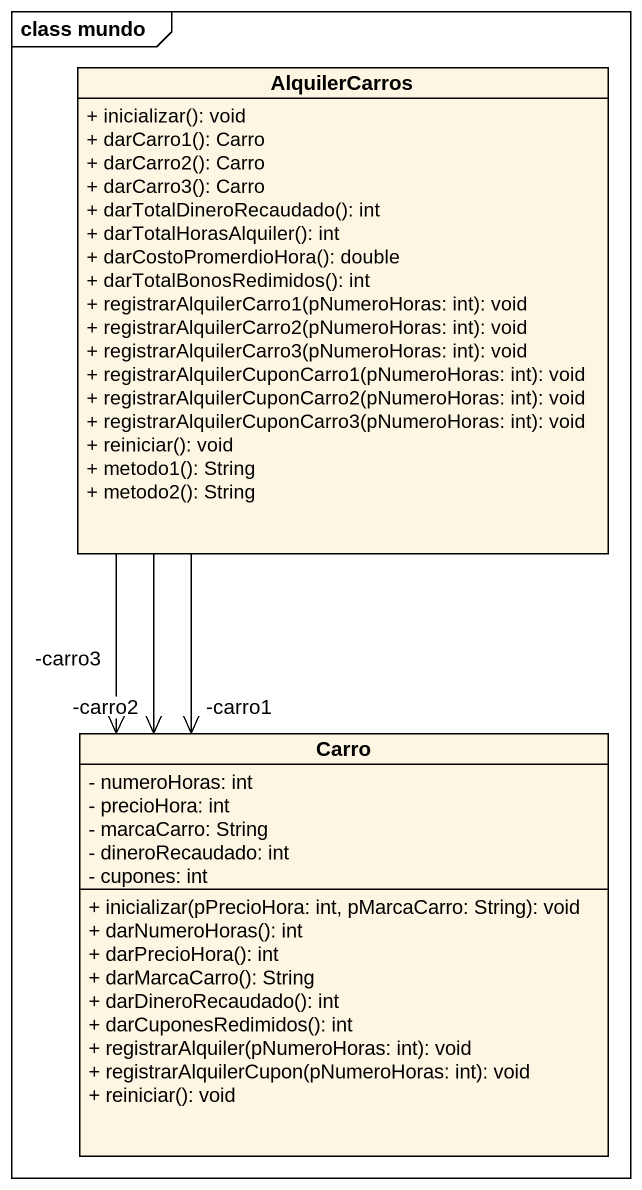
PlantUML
@startuml
mainframe class mundo
hide circle
hide empty members
skinparam classAttributeIconSize 0
class AlquilerCarros {
  + inicializar(): void
  + darCarro1(): Carro
  + darCarro2(): Carro
  + darCarro3(): Carro
  + darTotalDineroRecaudado(): int
  + darTotalHorasAlquiler(): int
  + darCostoPromerdioHora(): double
  + darTotalBonosRedimidos(): int
  + registrarAlquilerCarro1(pNumeroHoras: int): void
  + registrarAlquilerCarro2(pNumeroHoras: int): void
  + registrarAlquilerCarro3(pNumeroHoras: int): void
  + registrarAlquilerCuponCarro1(pNumeroHoras: int): void
  + registrarAlquilerCuponCarro2(pNumeroHoras: int): void
  + registrarAlquilerCuponCarro3(pNumeroHoras: int): void
  + reiniciar(): void
  + metodo1(): String
  + metodo2(): String
}
class Carro {
  - numeroHoras: int
  - precioHora: int
  - marcaCarro: String
  - dineroRecaudado: int
  - cupones: int
  + inicializar(pPrecioHora: int, pMarcaCarro: String): void
  + darNumeroHoras(): int
  + darPrecioHora(): int
  + darMarcaCarro(): String
  + darDineroRecaudado(): int
  + darCuponesRedimidos(): int
  + registrarAlquiler(pNumeroHoras: int): void
  + registrarAlquilerCupon(pNumeroHoras: int): void
  + reiniciar(): void
}
AlquilerCarros --> "-carro1" Carro
AlquilerCarros --> "-carro2" Carro
AlquilerCarros --> "-carro3" Carro
@enduml
